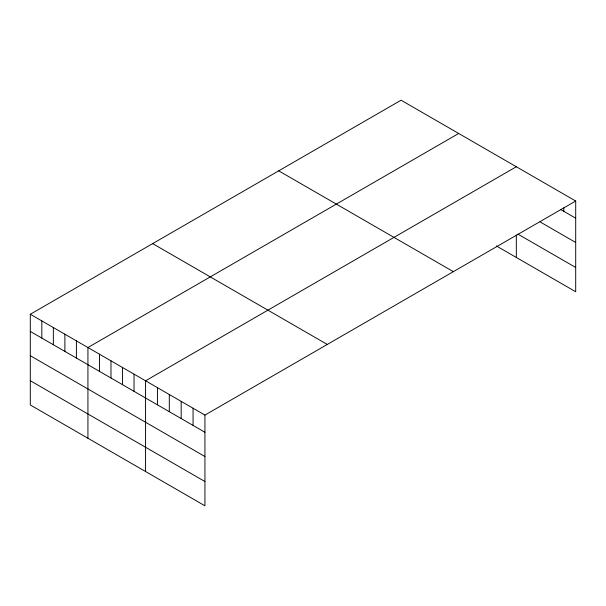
<?xml version="1.0" encoding="UTF-8"?>
<svg xmlns="http://www.w3.org/2000/svg" width="606" height="606" viewBox="0 0 606 606"><rect width="100%" height="100%" fill="white"/><g stroke="black" fill="none" stroke-linecap="round" stroke-linejoin="round"><path stroke-width="0.91" d="M575.7 201.025L204.934 415.08L204.934 505.798L30.3 404.975L30.3 314.256L401.066 100.202L575.7 201.025L575.7 291.744L496.344 245.93M458.697 133.471L87.931 347.526L87.931 438.252M516.327 166.741L145.561 380.803L145.561 471.521M560.656 209.525L575.7 218.205M540.075 221.902L575.7 242.476M517.91 234.113L575.7 267.473M278.715 170.839L453.349 271.662M152.651 243.62L327.285 344.443M30.3 314.256L204.934 415.08M30.3 331.437L204.934 432.267M30.3 355.707L204.934 456.53M30.3 380.712L204.934 481.535M563.822 207.729L563.822 211.35M516.327 235.06L516.327 257.459M193.064 408.224L193.064 425.404M181.186 401.369L181.186 418.549M169.309 394.514L169.309 411.694M157.439 387.658L157.439 404.838M134.032 374.144L134.032 391.332M122.51 367.494L122.51 384.674M110.981 360.835L110.981 378.023M99.46 354.184L99.46 371.364M76.401 340.875L76.401 358.055M64.88 334.217L64.88 351.404M53.351 327.566L53.351 344.746M41.829 320.907L41.829 338.095"/></g></svg>
